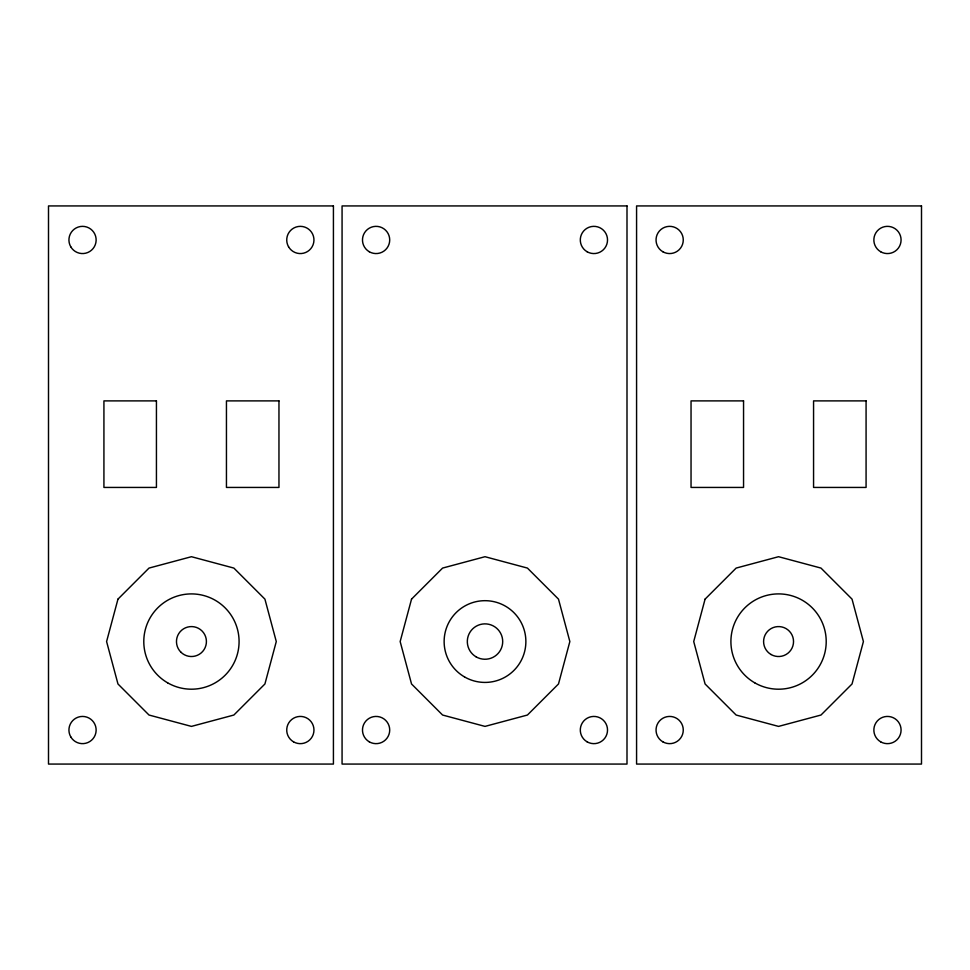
<?xml version="1.0" encoding="UTF-8"?>
<svg xmlns="http://www.w3.org/2000/svg" width="970" height="970" viewBox="0 0 970 970"><rect width="100%" height="100%" fill="white"/><g stroke="black" fill="none" stroke-linecap="round" stroke-linejoin="round"><path stroke-width="1.45" d="M117.964 599.133L106.591 641.558L117.964 683.971L149.016 715.035L191.442 726.397L233.867 715.035L264.919 683.971L276.28 641.558L264.919 599.133L233.867 568.08L191.442 556.707L149.016 568.08L117.964 599.133M411.535 599.133L400.161 641.558L411.535 683.971L442.587 715.035L485.012 726.397L527.425 715.035L558.49 683.971L569.851 641.558L558.49 599.133L527.425 568.08L485.012 556.707L442.587 568.08L411.535 599.133M705.081 599.133L693.72 641.558L705.081 683.971L736.133 715.035L778.558 726.397L820.984 715.035L852.036 683.971L863.409 641.558L852.036 599.133L820.984 568.08L778.558 556.707L736.133 568.08L705.081 599.133M333.425 205.931L48.5 205.931L48.5 764.069L333.425 764.069L333.425 205.931M626.996 205.931L342.07 205.931L342.07 764.069L626.996 764.069L626.996 205.931M921.5 205.931L636.575 205.931L636.575 764.069L921.5 764.069L921.5 205.931M156.437 400.889L103.923 400.889L103.923 487.437L156.437 487.437L156.437 400.889M278.96 400.889L226.446 400.889L226.446 487.437L278.96 487.437L278.96 400.889M743.553 400.889L691.04 400.889L691.04 487.437L743.553 487.437L743.553 400.889M866.077 400.889L813.563 400.889L813.563 487.437L866.077 487.437L866.077 400.889M70.749 246.768A13.616 13.616 0 0 0 94.32 246.768A13.616 13.616 0 0 0 82.535 226.349A13.616 13.616 0 0 0 70.749 246.768M70.749 736.848A13.616 13.616 0 0 0 94.32 736.848A13.616 13.616 0 0 0 82.535 716.43A13.616 13.616 0 0 0 70.749 736.848M293.534 741.832A13.616 13.616 0 0 0 313.965 730.034A13.616 13.616 0 0 0 293.534 718.249A13.616 13.616 0 0 0 293.534 741.832M288.551 246.768A13.616 13.616 0 0 0 312.134 246.768A13.616 13.616 0 0 0 300.348 226.349A13.616 13.616 0 0 0 288.551 246.768M180.856 652.143A14.974 14.974 0 0 0 205.907 645.426A14.974 14.974 0 0 0 187.562 627.093A14.974 14.974 0 0 0 180.856 652.143M167.616 682.819A47.651 47.651 0 0 0 239.081 641.558A47.651 47.651 0 0 0 167.616 600.284A47.651 47.651 0 0 0 167.616 682.819M880.663 251.751A13.616 13.616 0 0 0 901.081 239.966A13.616 13.616 0 0 0 880.663 228.168A13.616 13.616 0 0 0 880.663 251.751M880.663 741.832A13.616 13.616 0 0 0 901.081 730.034A13.616 13.616 0 0 0 880.663 718.249A13.616 13.616 0 0 0 880.663 741.832M662.849 741.832A13.616 13.616 0 0 0 683.268 730.034A13.616 13.616 0 0 0 662.849 718.249A13.616 13.616 0 0 0 662.849 741.832M662.849 251.751A13.616 13.616 0 0 0 683.268 239.966A13.616 13.616 0 0 0 662.849 228.168A13.616 13.616 0 0 0 662.849 251.751M771.077 654.52A14.974 14.974 0 0 0 793.533 641.558A14.974 14.974 0 0 0 771.077 628.584A14.974 14.974 0 0 0 771.077 654.52M754.733 682.819A47.651 47.651 0 0 0 826.21 641.558A47.651 47.651 0 0 0 754.733 600.284A47.651 47.651 0 0 0 754.733 682.819M369.291 251.751A13.616 13.616 0 0 0 389.71 239.966A13.616 13.616 0 0 0 369.291 228.168A13.616 13.616 0 0 0 369.291 251.751M369.291 741.832A13.616 13.616 0 0 0 389.71 730.034A13.616 13.616 0 0 0 369.291 718.249A13.616 13.616 0 0 0 369.291 741.832M587.105 741.832A13.616 13.616 0 0 0 607.523 730.034A13.616 13.616 0 0 0 587.105 718.249A13.616 13.616 0 0 0 587.105 741.832M587.105 251.751A13.616 13.616 0 0 0 607.523 239.966A13.616 13.616 0 0 0 587.105 228.168A13.616 13.616 0 0 0 587.105 251.751M464.569 676.951A40.873 40.873 0 0 0 525.873 641.558A40.873 40.873 0 0 0 464.569 606.153A40.873 40.873 0 0 0 464.569 676.951M476.161 656.884A17.702 17.702 0 0 0 502.702 641.558A17.702 17.702 0 0 0 476.161 626.232A17.702 17.702 0 0 0 476.161 656.884"/></g></svg>
